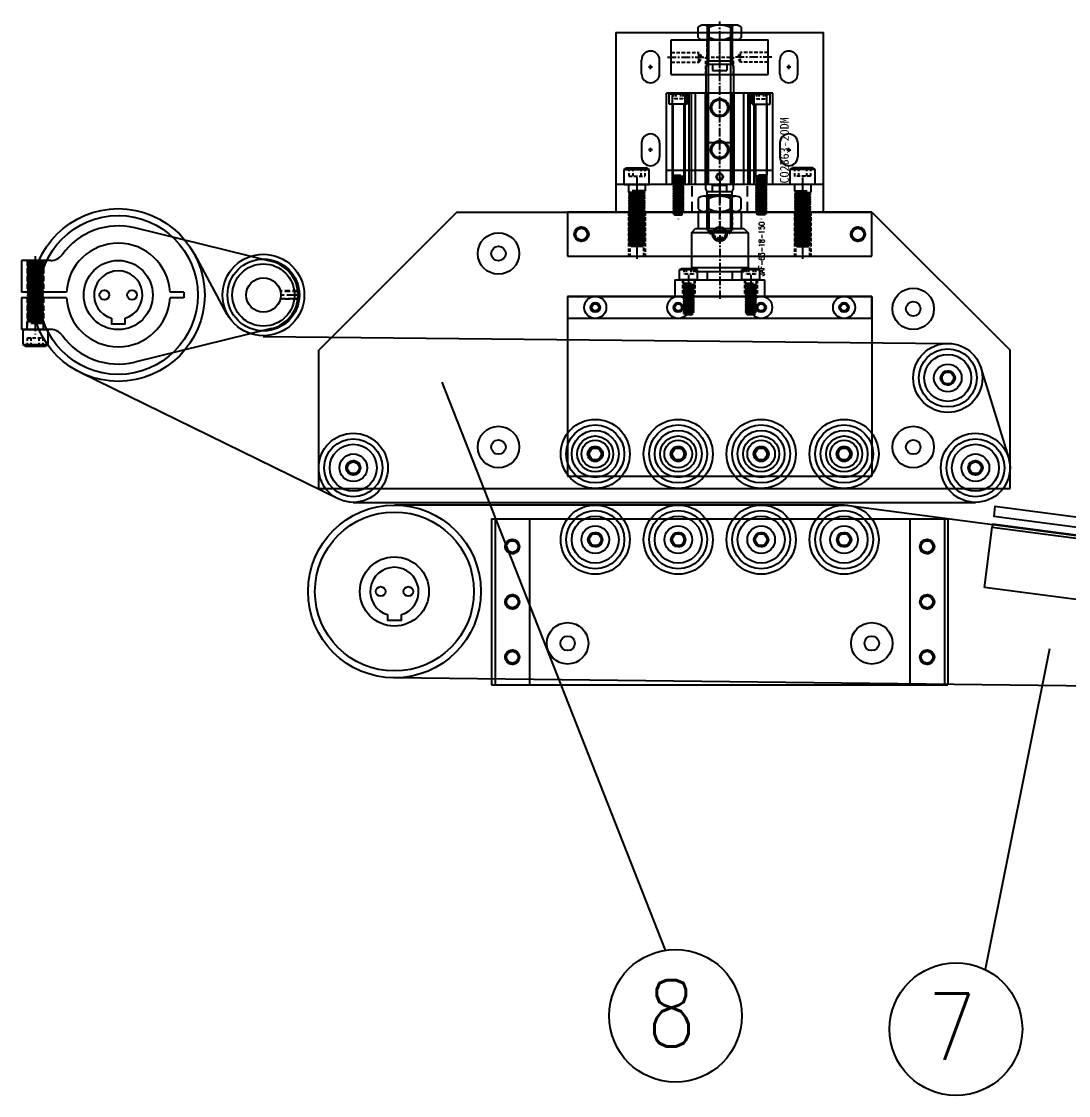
# Model space of a CAD drawing. Extents: x -1323 to 2728, y -2082 to -314.
# Drawn here: x -1213 to -455, y -2082 to -1305 of the extents above; entities that cross this region are included whole.
import ezdxf

# ---------------------------------------------------------------- set-up
doc = ezdxf.new("R2010")
doc.units = 0
doc.header["$LTSCALE"] = 5
doc.header["$MEASUREMENT"] = 0
doc.linetypes.add('CENTER', pattern=[2, 1.25, -0.25, 0.25, -0.25])
doc.linetypes.add('DASHED', pattern=[0.75, 0.5, -0.25])
for name, color, linetype in [('BLOCK', 5, 'CONTINUOUS'), ('CENTER', 1, 'CENTER'), ('DASHED', 2, 'DASHED'), ('DIM', 1, 'CONTINUOUS'), ('MAIN', 3, 'CONTINUOUS'), ('TEMP', 150, 'CONTINUOUS')]:
    doc.layers.add(name, color=color, linetype=linetype)
doc.styles.add('AAA', font='TXT')
doc.styles.add('CHINESE', font='romans.shx', dxfattribs={"width": 0.85, "height": 4, "bigfont": 'chineset.shx'})
doc.styles.add('RUBONL', font='romans.shx', dxfattribs={"width": 0.85, "height": 4, "bigfont": 'rubonl.shx'})

# ---------------------------------------------------------------- blocks, each defined once
blk = doc.blocks.new('0538-1')
at = {"layer": 'MAIN', "color": 0, "ltscale": 2}
blk.add_lwpolyline([(-5, -16.77), (-5, -20.8), (5, -20.8), (5, -16.77)], dxfattribs=at)
for radius in [62.5, 57.5]:
    blk.add_circle((0, 0), radius, dxfattribs=at)
blk.add_arc((0, 0), 17.5, 286.60155, 253.39845, dxfattribs=at)
blk = doc.blocks.new('0227-0')
at = {"layer": 'BLOCK', "color": 0, "linetype": 'DASHED', "ltscale": 1.5}
for p, q in [((-3, 129.82), (-3, 117.13)), ((-2.5, 129.87), (-2.5, 117.25)), ((2.5, 117.25), (2.5, 129.87)), ((3, 129.82), (3, 117.13))]:
    blk.add_line(p, q, dxfattribs=at)
at = {"layer": 'BLOCK', "color": 0, "linetype": 'CENTER', "ltscale": 1.5}
blk.add_line((0, 131.19), (0, 116.19), dxfattribs=at)
at = {"layer": 'CENTER', "color": 0, "linetype": 'CENTER', "ltscale": 1.5}
blk.add_line((-28.12, -60), (28.61, -60), dxfattribs=at)
at = {"layer": 'DASHED', "color": 0, "ltscale": 1.5}
for p, q in [((-25, -54), (-2, -54)), ((2, -54), (25, -54)), ((-25, -54.9), (-2, -54.9)), ((-2, -65.1), (-25, -65.1)), ((-25, -66), (-2, -66)), ((2, -66), (25, -66))]:
    blk.add_line(p, q, dxfattribs=at)
at = {"layer": 'MAIN', "color": 0, "ltscale": 1.5}
for p, q in [((-24.28, 110.95), (-48.56, 11.9)), ((24.28, 110.95), (48.56, 11.9)), ((-2, 47.5), (-2, 37.45)), ((-2, 47.5), (2, 47.5)), ((2, 47.5), (2, 37.45)), ((-2, -37.45), (-2, -70)), ((2, -37.45), (2, -70)), ((-25, -48.73), (-25, -70)), ((25, -48.73), (25, -70)), ((-25, -70), (-2, -70)), ((2, -70), (25, -70))]:
    blk.add_line(p, q, dxfattribs=at)
for radius in [22.5, 12.5]:
    blk.add_circle((0, 105), radius, dxfattribs=at)
for centre, radius, start, end in [((0, 105), 25, 13.77415, 166.22585), ((0, 0), 37.5, 93.05723, 266.94277), ((0, 0), 37.5, 273.05723, 86.94277), ((0, 0), 50, 166.22585, 234.31467), ((0, 0), 50, 305.68533, 13.77415), ((-35, -48.73), 10, 0, 54.31467), ((35, -48.73), 10, 125.68533, 180)]:
    blk.add_arc(centre, radius, start, end, dxfattribs=at)
blk = doc.blocks.new('M12X50A')
at = {"layer": 'MAIN', "color": 0, "linetype": 'Continuous'}
for p, q in [((-9, 10.8), (-7.3, 12)), ((9, 10.8), (-9, 10.8)), ((-9, 0), (-9, 10.8)), ((7.3, 12), (-7.3, 12)), ((9, 10.8), (7.3, 12)), ((9, 0), (9, 10.8)), ((9, 0), (-9, 0)), ((-6, 0), (-6, -4.5)), ((6, 0), (6, -5.38)), ((-6, -4.5), (3.2, -4.5)), ((-4.07, -5.38), (-6, -4.5)), ((-6, -6.25), (-4.07, -5.38)), ((-6, -6.25), (6, -5.38)), ((-6, -6.25), (-4.07, -7.12)), ((-6, -8), (6, -7.12)), ((-4.07, -7.12), (-6, -8)), ((-4.07, -5.38), (3.2, -4.5)), ((-4.07, -7.12), (4.07, -6.25)), ((4.07, -6.25), (6, -5.38)), ((4.07, -6.25), (6, -7.12)), ((6, -7.12), (4.07, -8)), ((-6, -8), (-4.07, -8.88)), ((-4.07, -8.88), (-6, -9.75)), ((-6, -9.75), (6, -8.88)), ((-6, -9.75), (-4.07, -10.62)), ((-6, -11.5), (6, -10.62)), ((-4.07, -10.62), (-6, -11.5)), ((-6, -11.5), (-4.07, -12.38)), ((-6, -13.25), (6, -12.38)), ((-4.07, -12.38), (-6, -13.25)), ((-6, -13.25), (-4.07, -14.12)), ((-6, -15), (6, -14.12)), ((-4.07, -14.12), (-6, -15)), ((-6, -15), (-4.07, -15.88)), ((-4.07, -8.88), (4.07, -8)), ((-4.07, -10.62), (4.07, -9.75)), ((-4.07, -12.38), (4.07, -11.5)), ((-4.07, -14.12), (4.07, -13.25)), ((-4.07, -15.88), (4.07, -15)), ((4.07, -8), (6, -8.88)), ((6, -8.88), (4.07, -9.75)), ((4.07, -9.75), (6, -10.62)), ((6, -10.62), (4.07, -11.5)), ((4.07, -11.5), (6, -12.38)), ((6, -12.38), (4.07, -13.25)), ((4.07, -13.25), (6, -14.12)), ((6, -14.12), (4.07, -15)), ((4.07, -15), (6, -15.88)), ((-6, -16.75), (6, -15.88)), ((-4.07, -15.88), (-6, -16.75)), ((-6, -16.75), (-4.07, -17.62)), ((-6, -18.5), (6, -17.62)), ((-4.07, -17.62), (-6, -18.5)), ((-6, -18.5), (-4.07, -19.38)), ((-6, -20.25), (6, -19.38)), ((-4.07, -19.38), (-6, -20.25)), ((-6, -20.25), (-4.07, -21.12)), ((-6, -22), (6, -21.12)), ((-4.07, -21.12), (-6, -22)), ((-6, -22), (-4.07, -22.88)), ((-6, -23.75), (6, -22.88)), ((-4.07, -22.88), (-6, -23.75)), ((-4.07, -17.62), (4.07, -16.75)), ((-4.07, -19.38), (4.07, -18.5)), ((-4.07, -21.12), (4.07, -20.25)), ((-4.07, -22.88), (4.07, -22)), ((6, -15.88), (4.07, -16.75)), ((4.07, -16.75), (6, -17.62)), ((6, -17.62), (4.07, -18.5)), ((4.07, -18.5), (6, -19.38)), ((6, -19.38), (4.07, -20.25)), ((4.07, -20.25), (6, -21.12)), ((6, -21.12), (4.07, -22)), ((4.07, -22), (6, -22.88)), ((6, -22.88), (4.07, -23.75)), ((-6, -23.75), (-4.07, -24.62)), ((-6, -25.5), (6, -24.62)), ((-4.07, -24.62), (-6, -25.5)), ((-6, -25.5), (-4.07, -26.38)), ((-6, -27.25), (6, -26.38)), ((-4.07, -26.38), (-6, -27.25)), ((-6, -27.25), (-4.07, -28.12)), ((-6, -29), (6, -28.12)), ((-4.07, -28.12), (-6, -29)), ((-6, -29), (-4.07, -29.88)), ((-6, -30.75), (6, -29.88)), ((-4.07, -29.88), (-6, -30.75)), ((-6, -30.75), (-4.07, -31.62)), ((-4.07, -24.62), (4.07, -23.75)), ((-4.07, -26.38), (4.07, -25.5)), ((-4.07, -28.12), (4.07, -27.25)), ((-4.07, -29.88), (4.07, -29)), ((-4.07, -31.62), (4.07, -30.75)), ((4.07, -23.75), (6, -24.62)), ((6, -24.62), (4.07, -25.5)), ((4.07, -25.5), (6, -26.38)), ((6, -26.38), (4.07, -27.25)), ((4.07, -27.25), (6, -28.12)), ((6, -28.12), (4.07, -29)), ((4.07, -29), (6, -29.88)), ((6, -29.88), (4.07, -30.75)), ((4.07, -30.75), (6, -31.62)), ((-6, -32.5), (6, -31.62)), ((-4.07, -31.62), (-6, -32.5)), ((-6, -32.5), (-4.07, -33.38)), ((-4.07, -33.38), (-6, -34.25)), ((-6, -34.25), (6, -33.38)), ((-6, -34.25), (-4.07, -35.12)), ((-6, -36), (6, -35.12)), ((-4.07, -35.12), (-6, -36)), ((-6, -36), (-4.07, -36.88)), ((-4.07, -36.88), (-6, -37.75)), ((-6, -37.75), (6, -36.88)), ((-6, -37.75), (-4.07, -38.62)), ((-6, -39.5), (6, -38.62)), ((-4.07, -38.62), (-6, -39.5)), ((-4.07, -33.38), (4.07, -32.5)), ((-4.07, -35.12), (4.07, -34.25)), ((-4.07, -36.88), (4.07, -36)), ((-4.07, -38.62), (4.07, -37.75)), ((6, -31.62), (4.07, -32.5)), ((4.07, -32.5), (6, -33.38)), ((6, -33.38), (4.07, -34.25)), ((4.07, -34.25), (6, -35.12)), ((6, -35.12), (4.07, -36)), ((4.07, -36), (6, -36.88)), ((6, -36.88), (4.07, -37.75)), ((4.07, -37.75), (6, -38.62)), ((6, -38.62), (4.07, -39.5)), ((-6, -39.5), (-4.07, -40.38)), ((-6, -41.25), (6, -40.38)), ((-4.07, -40.38), (-6, -41.25)), ((-6, -41.25), (-4.07, -42.12)), ((-6, -43), (6, -42.12)), ((-4.07, -42.12), (-6, -43)), ((-6, -43), (-4.07, -43.88)), ((-6, -44.75), (6, -43.88)), ((-4.07, -43.88), (-6, -44.75)), ((-6, -44.75), (-4.07, -45.62)), ((-6, -46.5), (6, -45.62)), ((-4.07, -45.62), (-6, -46.5)), ((-6, -46.5), (-4.07, -47.38)), ((-4.07, -40.38), (4.07, -39.5)), ((-4.07, -42.12), (4.07, -41.25)), ((-4.07, -43.88), (4.07, -43)), ((-4.07, -45.62), (4.07, -44.75)), ((-4.07, -47.38), (4.07, -46.5)), ((4.07, -39.5), (6, -40.38)), ((6, -40.38), (4.07, -41.25)), ((4.07, -41.25), (6, -42.12)), ((6, -42.12), (4.07, -43)), ((4.07, -43), (6, -43.88)), ((6, -43.88), (4.07, -44.75)), ((4.07, -44.75), (6, -45.62)), ((6, -45.62), (4.07, -46.5)), ((4.07, -46.5), (6, -47.38)), ((-6, -48.25), (6, -47.38)), ((-4.07, -47.38), (-6, -48.25)), ((-4.07, -49.12), (-6, -48.25)), ((-4.57, -49.5), (5.07, -49)), ((-4.57, -49.5), (-4.07, -49.12)), ((-4.07, -50), (-4.57, -49.5)), ((-4.07, -49.12), (4.07, -48.25)), ((-4.07, -50), (4.07, -50)), ((6, -47.38), (4.07, -48.25)), ((5.07, -49), (4.07, -48.25)), ((4.07, -50), (5.07, -49))]:
    blk.add_line(p, q, dxfattribs=at)
at = {"layer": 'MAIN', "color": 0, "linetype": 'DASHED'}
for p, q in [((-5.77, 12), (-5.77, 6)), ((-2.89, 12), (-2.89, 6)), ((2.89, 12), (2.89, 6)), ((5.77, 12), (5.77, 6)), ((5.77, 6), (-5.77, 6))]:
    blk.add_line(p, q, dxfattribs=at)
blk = doc.blocks.new('127-1')
at = {"layer": 'MAIN', "color": 0}
for centre, radius in [((0, 0), 25), ((-10, 0), 3.5), ((10, 0), 3.5)]:
    blk.add_circle(centre, radius, dxfattribs=at)
blk = doc.blocks.new('SL6-045-0')
at = {"layer": 'MAIN', "color": 5}
blk.add_circle((105, 0), 29.5, dxfattribs=at)
at = {"layer": 'TEMP'}
blk.add_circle((105, 0), 26, dxfattribs=at)
at = {"layer": 'MAIN', "color": 3}
blk.add_blockref('0538-1', (0, 0), dxfattribs=at)
at = {"layer": 'MAIN', "color": 8, "rotation": 180}
blk.add_blockref('M12X50A', (-60, -25), dxfattribs=at)
at = {"layer": 'TEMP', "color": 7, "rotation": 270}
blk.add_blockref('0227-0', (0, 0), dxfattribs=at)
at = {"layer": 'TEMP', "color": 8}
blk.add_blockref('127-1', (0, 0), dxfattribs=at)
blk = doc.blocks.new('SL6-082-0')
at = {"layer": 'BLOCK', "color": 7, "linetype": 'Continuous'}
blk.add_circle((0, 0), 4.25, dxfattribs=at)
at = {"layer": 'BLOCK', "color": 7, "linetype": 'DASHED'}
blk.add_arc((0, 0), 5, 180, 90, dxfattribs=at)
at = {"layer": 'MAIN', "color": 4}
for radius in [25, 21, 17]:
    blk.add_circle((0, 0), radius, dxfattribs=at)
at = {"layer": 'MAIN', "color": 7}
blk.add_circle((0, 0), 10, dxfattribs=at)
blk = doc.blocks.new('0506-0')
at = {"layer": 'BLOCK', "color": 0, "linetype": 'DASHED'}
for p, q in [((32, -44), (0, -44)), ((32, -44.9), (0, -44.9)), ((0, -55.1), (32, -55.1)), ((32, -56), (0, -56)), ((32, -164), (0, -164)), ((32, -164.9), (0, -164.9)), ((0, -175.1), (32, -175.1)), ((32, -176), (0, -176))]:
    blk.add_line(p, q, dxfattribs=at)
at = {"layer": 'BLOCK', "color": 0, "linetype": 'CENTER'}
for p, q in [((37, -50), (-2.94, -50)), ((37, -170), (-2.94, -170))]:
    blk.add_line(p, q, dxfattribs=at)
at = {"layer": 'BLOCK', "color": 0, "linetype": 'Continuous'}
for centre in [(16, -10), (16, -110), (16, -210)]:
    blk.add_circle(centre, 4.25, dxfattribs=at)
at = {"layer": 'BLOCK', "color": 0, "linetype": 'DASHED'}
for centre in [(16, -10), (16, -110), (16, -210)]:
    blk.add_arc(centre, 5, 270, 180, dxfattribs=at)
at = {"layer": 'MAIN', "color": 0}
for p, q in [((0, 0), (0, -220)), ((32, 0), (0, 0)), ((32, -220), (32, 0)), ((0, -220), (32, -220))]:
    blk.add_line(p, q, dxfattribs=at)
blk = doc.blocks.new('0537-2')
at = {"layer": 'BLOCK', "color": 0, "linetype": 'Continuous'}
for centre in [(8, -20), (8, -80), (8, -140), (8, -200)]:
    blk.add_circle(centre, 2.5, dxfattribs=at)
at = {"layer": 'BLOCK', "color": 0, "linetype": 'DASHED'}
for centre in [(8, -20), (8, -80), (8, -140), (8, -200)]:
    blk.add_arc(centre, 3, 180, 90, dxfattribs=at)
at = {"layer": 'MAIN', "color": 0}
for p, q in [((0, -220), (0, 0)), ((16, 0), (0, 0)), ((16, -220), (16, 0)), ((0, -220), (16, -220))]:
    blk.add_line(p, q, dxfattribs=at)
blk = doc.blocks.new('0513-0')
at = {"layer": 'MAIN', "color": 0}
for p, q in [((0, 130), (0, 0)), ((0, 130), (220, 130)), ((220, 130), (220, 0)), ((0, 0), (220, 0))]:
    blk.add_line(p, q, dxfattribs=at)
for centre, radius in [((20, 122), 8), ((20, 122), 3.5), ((80, 122), 8), ((80, 122), 3.5), ((140, 122), 8), ((140, 122), 3.5), ((200, 122), 8), ((200, 122), 3.5), ((20, 16), 13), ((80, 16), 13), ((140, 16), 13), ((200, 16), 13), ((20, 16), 5.5), ((80, 16), 5.5), ((140, 16), 5.5), ((200, 16), 5.5)]:
    blk.add_circle(centre, radius, dxfattribs=at)
blk = doc.blocks.new('0508-0')
at = {"layer": 'MAIN', "color": 0}
for p, q in [((100, 200), (0, 100)), ((100, 200), (400, 200)), ((400, 200), (500, 100)), ((0, 0), (0, 100)), ((500, 0), (500, 100)), ((500, 0), (500, 55)), ((0, 0), (500, 0))]:
    blk.add_line(p, q, dxfattribs=at)
for centre in [(190, 184), (290, 184), (390, 184), (130, 170), (430, 130), (455, 80), (130, 30), (430, 30), (25, 15), (475, 15)]:
    blk.add_circle(centre, 5.25, dxfattribs=at)
blk = doc.blocks.new('SL6-081-0')
at = {"layer": 'BLOCK', "color": 8, "linetype": 'Continuous'}
blk.add_circle((0, 0), 4.25, dxfattribs=at)
at = {"layer": 'BLOCK', "color": 8, "linetype": 'DASHED'}
blk.add_arc((0, 0), 5, 180, 90, dxfattribs=at)
at = {"layer": 'MAIN', "color": 7}
for radius in [25, 21, 17]:
    blk.add_circle((0, 0), radius, dxfattribs=at)
at = {"layer": 'MAIN', "color": 8}
blk.add_circle((0, 0), 10, dxfattribs=at)
blk = doc.blocks.new('M8X25A')
at = {"layer": 'BLOCK', "color": 0, "linetype": 'Continuous'}
for p, q in [((-6.5, 7.2), (-5.37, 8)), ((5.37, 8), (-5.37, 8)), ((6.5, 7.2), (5.37, 8)), ((6.5, 7.2), (-6.5, 7.2)), ((-6.5, 0), (-6.5, 7.2)), ((6.5, 0), (-6.5, 0)), ((-4, 0), (-4, -2.5)), ((4, 0), (4, -3.12)), ((6.5, 0), (6.5, 7.2)), ((-4, -2.5), (2, -2.5)), ((-2.63, -3.12), (-4, -2.5)), ((-4, -3.75), (4, -3.12)), ((-4, -3.75), (-2.63, -3.12)), ((-4, -3.75), (-2.63, -4.38)), ((-4, -5), (4, -4.38)), ((-2.63, -4.38), (-4, -5)), ((-4, -5), (-2.63, -5.62)), ((-4, -6.25), (4, -5.62)), ((-2.63, -5.62), (-4, -6.25)), ((-4, -6.25), (-2.63, -6.88)), ((-4, -7.5), (4, -6.88)), ((-2.63, -6.88), (-4, -7.5)), ((-4, -7.5), (-2.63, -8.12)), ((-2.63, -3.12), (2, -2.5)), ((-2.63, -4.38), (2.62, -3.75)), ((-2.63, -5.62), (2.62, -5)), ((-2.63, -6.88), (2.62, -6.25)), ((-2.63, -8.12), (2.62, -7.5)), ((2.62, -3.75), (4, -3.12)), ((2.62, -3.75), (4, -4.38)), ((4, -4.38), (2.62, -5)), ((2.62, -5), (4, -5.62)), ((4, -5.62), (2.62, -6.25)), ((2.62, -6.25), (4, -6.88)), ((4, -6.88), (2.62, -7.5)), ((2.62, -7.5), (4, -8.12)), ((-4, -8.75), (4, -8.12)), ((-2.63, -8.12), (-4, -8.75)), ((-4, -8.75), (-2.63, -9.38)), ((-4, -10), (4, -9.38)), ((-2.63, -9.38), (-4, -10)), ((-4, -10), (-2.63, -10.62)), ((-4, -11.25), (4, -10.62)), ((-2.63, -10.62), (-4, -11.25)), ((-4, -11.25), (-2.63, -11.88)), ((-4, -12.5), (4, -11.88)), ((-2.63, -11.88), (-4, -12.5)), ((-4, -12.5), (-2.63, -13.12)), ((-4, -13.75), (4, -13.12)), ((-2.63, -13.12), (-4, -13.75)), ((-4, -13.75), (-2.63, -14.38)), ((-4, -15), (4, -14.38)), ((-2.63, -14.38), (-4, -15)), ((-4, -15), (-2.63, -15.62)), ((-2.63, -9.38), (2.62, -8.75)), ((-2.63, -10.62), (2.62, -10)), ((-2.63, -11.88), (2.62, -11.25)), ((-2.63, -13.12), (2.62, -12.5)), ((-2.63, -14.38), (2.62, -13.75)), ((-2.63, -15.62), (2.62, -15)), ((4, -8.12), (2.62, -8.75)), ((2.62, -8.75), (4, -9.38)), ((4, -9.38), (2.62, -10)), ((2.62, -10), (4, -10.62)), ((4, -10.62), (2.62, -11.25)), ((2.62, -11.25), (4, -11.88)), ((4, -11.88), (2.62, -12.5)), ((2.62, -12.5), (4, -13.12)), ((4, -13.12), (2.62, -13.75)), ((2.62, -13.75), (4, -14.38)), ((4, -14.38), (2.62, -15)), ((2.62, -15), (4, -15.62)), ((-4, -16.25), (4, -15.62)), ((-2.63, -15.62), (-4, -16.25)), ((-4, -16.25), (-2.63, -16.88)), ((-4, -17.5), (4, -16.88)), ((-2.63, -16.88), (-4, -17.5)), ((-4, -17.5), (-2.63, -18.12)), ((-4, -18.75), (4, -18.12)), ((-2.63, -18.12), (-4, -18.75)), ((-4, -18.75), (-2.63, -19.38)), ((-4, -20), (4, -19.38)), ((-2.63, -19.38), (-4, -20)), ((-4, -20), (-2.63, -20.62)), ((-4, -21.25), (4, -20.62)), ((-2.63, -20.62), (-4, -21.25)), ((-4, -21.25), (-2.63, -21.88)), ((-4, -22.5), (4, -21.88)), ((-2.63, -21.88), (-4, -22.5)), ((-4, -22.5), (-2.63, -23.12)), ((-4, -23.75), (4, -23.12)), ((-2.63, -23.12), (-4, -23.75)), ((-2.63, -19.38), (2.62, -18.75)), ((-2.63, -23.12), (2.62, -22.5)), ((-2.63, -16.88), (2.62, -16.25)), ((-2.63, -18.12), (2.62, -17.5)), ((-2.63, -20.62), (2.62, -20)), ((-2.63, -21.88), (2.62, -21.25)), ((4, -15.62), (2.62, -16.25)), ((2.62, -16.25), (4, -16.88)), ((4, -16.88), (2.62, -17.5)), ((2.62, -17.5), (4, -18.12)), ((4, -18.12), (2.62, -18.75)), ((2.62, -18.75), (4, -19.38)), ((4, -19.38), (2.62, -20)), ((2.62, -20), (4, -20.62)), ((4, -20.62), (2.62, -21.25)), ((2.62, -21.25), (4, -21.88)), ((4, -21.88), (2.62, -22.5)), ((2.62, -22.5), (4, -23.12)), ((4, -23.12), (2.62, -23.75)), ((-2.63, -24.38), (-4, -23.75)), ((-2.98, -24.64), (3.34, -24.29)), ((-2.98, -24.64), (-2.63, -24.38)), ((-2.63, -25), (-2.98, -24.64)), ((-2.63, -25), (2.62, -25)), ((-2.63, -24.38), (2.62, -23.75)), ((3.34, -24.29), (2.62, -23.75)), ((2.62, -25), (3.34, -24.29))]:
    blk.add_line(p, q, dxfattribs=at)
at = {"layer": 'BLOCK', "color": 0, "linetype": 'DASHED'}
for p, q in [((-3.46, 8), (-3.46, 4)), ((-1.73, 8), (-1.73, 4)), ((1.73, 8), (1.73, 4)), ((3.46, 8), (3.46, 4)), ((3.46, 4), (-3.46, 4))]:
    blk.add_line(p, q, dxfattribs=at)
blk = doc.blocks.new('JAF-63-18-150-0')
at = {"layer": 'CENTER', "color": 0}
for p, q in [((-45.93, 22.5), (-65.21, 22.5)), ((-45.93, -22.5), (-65.21, -22.5))]:
    blk.add_line(p, q, dxfattribs=at)
at = {"layer": 'CENTER', "color": 0, "linetype": 'CENTER'}
blk.add_line((2.87, 0), (-64.26, 0), dxfattribs=at)
at = {"layer": 'DASHED', "color": 0}
for p, q in [((-49.5, 27), (-61.5, 27)), ((-49.5, 18), (-61.5, 18)), ((-49.5, -18), (-61.5, -18)), ((-49.5, -27), (-61.5, -27))]:
    blk.add_line(p, q, dxfattribs=at)
at = {"layer": 'DASHED', "color": 0, "linetype": 'DASHED'}
for p, q in [((-15, 8.25), (-19.76, 0)), ((0, 9), (-15, 9)), ((-15, 9), (-15, -9)), ((0, 8.25), (-15, 8.25)), ((-19.76, 0), (-15, -8.25)), ((-15, -8.25), (0, -8.25)), ((0, -9), (-15, -9))]:
    blk.add_line(p, q, dxfattribs=at)
at = {"layer": 'MAIN', "color": 0}
for p, q in [((-61.5, 32.5), (-61.5, -32.5)), ((-49.5, 32.5), (-61.5, 32.5)), ((-49.5, 32.5), (-49.5, -32.5)), ((-40.5, 20.5), (-43.5, 17.5)), ((-43.5, 17.5), (-43.5, -17.5)), ((-15.5, 20.5), (-40.5, 20.5)), ((-40.5, 20.5), (-40.5, -20.5)), ((-15.5, -20.5), (-15.5, 20.5)), ((-15.5, 20.5), (-12.5, 17.5)), ((-12.5, 17.5), (-12.5, -17.5)), ((0, 15.59), (-12.5, 15.59)), ((0, 15.59), (0, -15.59)), ((-43.5, 9), (-49.5, 9)), ((0, 7.79), (-12.5, 7.79)), ((-43.5, -9), (-49.5, -9)), ((0, -7.79), (-12.5, -7.79)), ((-43.5, -17.5), (-40.5, -20.5)), ((-15.5, -20.5), (-40.5, -20.5)), ((-12.5, -17.5), (-15.5, -20.5)), ((0, -15.59), (-12.5, -15.59)), ((-49.5, -32.5), (-61.5, -32.5))]:
    blk.add_line(p, q, dxfattribs=at)
at = {"layer": 'MAIN', "color": 0, "style": 'CHINESE', "width": 0.85}
blk.add_text('JAF-63-18-150', height=4, dxfattribs=at).set_placement((-46.89, -32.34))
blk = doc.blocks.new('0505-1')
at = {"layer": 'BLOCK', "color": 0, "linetype": 'DASHED'}
for p, q in [((-35, 16), (-15, 16)), ((-15, 16), (-12.98, 12.5)), ((-15, 16), (-15, 9)), ((15, 16), (12.98, 12.5)), ((35, 16), (15, 16)), ((15, 16), (15, 9)), ((-35, 9), (-15, 9)), ((-12.98, 12.5), (-15, 9)), ((12.98, 12.5), (15, 9)), ((35, 9), (15, 9))]:
    blk.add_line(p, q, dxfattribs=at)
at = {"layer": 'BLOCK', "color": 0, "linetype": 'CENTER'}
for p, q in [((-37.7, 12.5), (-11.16, 12.5)), ((37.7, 12.5), (11.16, 12.5))]:
    blk.add_line(p, q, dxfattribs=at)
at = {"layer": 'CENTER', "color": 0, "linetype": 'CENTER'}
blk.add_line((0, 27.97), (0, -3.51), dxfattribs=at)
at = {"layer": 'DASHED', "color": 0}
for p, q in [((-10, 25), (-10, 12.5)), ((10, 25), (10, 12.5)), ((10, 12.5), (-10, 12.5))]:
    blk.add_line(p, q, dxfattribs=at)
at = {"layer": 'DASHED', "color": 0, "linetype": 'DASHED'}
for p, q in [((-9, 12.49), (-9, 0)), ((-8.25, 12.49), (-8.25, 0)), ((8.25, 0), (8.25, 12.49)), ((9, 12.49), (9, 0))]:
    blk.add_line(p, q, dxfattribs=at)
at = {"layer": 'MAIN', "color": 0}
for p, q in [((35, 25), (-35, 25)), ((-35, 25), (-35, 0)), ((35, 25), (35, 0)), ((35, 0), (-35, 0))]:
    blk.add_line(p, q, dxfattribs=at)
blk = doc.blocks.new('NUT18-1')
at = {"layer": 'MAIN', "color": 0}
for p, q in [((9.2, 15.59), (1.8, 15.59)), ((0, 11.69), (0, -11.69)), ((1.8, 7.79), (9.2, 7.79)), ((11, -11.69), (11, 11.69)), ((1.8, -7.79), (9.2, -7.79)), ((1.8, -15.59), (9.2, -15.59))]:
    blk.add_line(p, q, dxfattribs=at)
for centre, radius, start, end in [((5.12, 11.69), 5.12, 130.41742, 229.58255), ((5.88, 11.69), 5.12, 310.41745, 49.58257), ((17.78, 0), 17.77, 153.99218, 206.00782), ((-6.78, 0), 17.77, 333.99218, 26.00783), ((5.12, -11.69), 5.12, 130.41744, 229.58257), ((5.88, -11.69), 5.12, 310.41743, 49.58256)]:
    blk.add_arc(centre, radius, start, end, dxfattribs=at)
blk = doc.blocks.new('CQ2B63-20DM-1')
at = {"layer": 'CENTER', "color": 0, "linetype": 'CENTER'}
blk.add_line((0, -35.264), (0, 117.89), dxfattribs=at)
at = {"layer": 'MAIN', "color": 0, "linetype": 'Continuous'}
for p, q in [((-9, 114.5), (-8, 115.5)), ((-9, 114.5), (-9, 87)), ((-8.19, 115.31), (-8.19, 89.5)), ((-8, 115.5), (8, 115.5)), ((8, 115.5), (9, 114.5)), ((8.19, 115.31), (8.19, 89.5)), ((9, 114.5), (9, 87)), ((-9, 87), (-10, 85.268)), ((-9, 89.5), (9, 89.5)), ((-9, 87), (9, 87)), ((-5.27, 87), (-5.27, 82.5)), ((5.27, 87), (5.27, 82.5)), ((9, 87), (10, 85.268)), ((-10, 85.268), (-10, 66)), ((-5.27, 82.5), (5.27, 82.5)), ((10, 85.268), (10, 66)), ((38.5, 66), (-38.5, 66)), ((-38.5, 0), (-38.5, 66)), ((-34.21, 0), (-34.21, 66)), ((-25, 0), (-25, 66)), ((-22, 0), (-22, 66)), ((-20.5, 0), (-20.5, 66)), ((-17.5, 0), (-17.5, 66)), ((-10.37, 0), (-10.37, 66)), ((-9.5, 0), (-9.5, 66)), ((9.5, 0), (9.5, 66)), ((10.37, 0), (10.37, 66)), ((17.5, 0), (17.5, 66)), ((20.5, 0), (20.5, 66)), ((22, 0), (22, 66)), ((25, 0), (25, 66)), ((34.21, 0), (34.21, 66)), ((38.5, 0), (38.5, 66)), ((38.5, 10), (-38.5, 10)), ((38.5, 0), (-38.5, 0)), ((-10, -3.268), (-10, 0)), ((10, -3.268), (10, 0)), ((-9, -5), (-10, -3.268)), ((-9, -5), (9, -5)), ((-9, -32.5), (-9, -5)), ((-9, -7.5), (9, -7.5)), ((-8.19, -33.31), (-8.19, -7.5)), ((-5.27, -5), (-5.27, -0.5)), ((-5.27, -0.5), (5.27, -0.5)), ((5.27, -5), (5.27, -0.5)), ((8.19, -33.31), (8.19, -7.5)), ((9, -5), (10, -3.268)), ((9, -32.5), (9, -5)), ((-9, -32.5), (-8, -33.5)), ((-8, -33.5), (8, -33.5)), ((8, -33.5), (9, -32.5))]:
    blk.add_line(p, q, dxfattribs=at)
for centre, radius in [((0, 55.5), 6.579), ((0, 55.5), 5.723), ((0, 25), 6.579), ((0, 25), 5.723), ((0, 5.5), 2.5), ((0, 5.5), 2.067)]:
    blk.add_circle(centre, radius, dxfattribs=at)
at = {"layer": 'MAIN', "color": 0}
for p in [(0, 52.5), (0, 32.5)]:
    blk.add_point(p, dxfattribs=at)
at = {"layer": 'MAIN', "color": 8, "xscale": -1, "rotation": 90}
blk.add_blockref('NUT18-1', (0, 115.5), dxfattribs=at)
at = {"layer": 'MAIN', "color": 8, "rotation": 90}
blk.add_blockref('NUT18-1', (0, -19.5), dxfattribs=at)
at = {"layer": 'MAIN', "color": 0, "style": 'AAA'}
blk.add_text('CQ2B63-20DM', height=6.4, rotation=90, dxfattribs=at).set_placement((49.976, 0.686))
blk = doc.blocks.new('0536-2')
at = {"layer": 'CENTER', "color": 0, "ltscale": 3}
for p, q in [((15, -104.87), (15, -135.12)), ((45, -104.87), (45, -135.12)), ((75, -104.87), (75, -135.12)), ((105, -104.87), (105, -135.12)), ((135, -104.87), (135, -135.12))]:
    blk.add_line(p, q, dxfattribs=at)
at = {"layer": 'DASHED', "color": 0, "ltscale": 3}
for p, q in [((55, -130), (55, -110)), ((95, -130), (95, -110))]:
    blk.add_line(p, q, dxfattribs=at)
at = {"layer": 'DIM', "color": 0, "ltscale": 3}
for p, q in [((23.5, -25), (26.5, -25)), ((25, -26.5), (25, -23.5)), ((123.5, -25), (126.5, -25)), ((125, -26.5), (125, -23.5)), ((26.5, -85), (23.5, -85)), ((25, -86.5), (25, -83.5)), ((123.5, -85), (126.5, -85)), ((125, -86.5), (125, -83.5))]:
    blk.add_line(p, q, dxfattribs=at)
at = {"layer": 'MAIN', "color": 0, "ltscale": 3}
for p, q in [((0, 0), (150, 0)), ((0, 0), (0, -130)), ((67, -110), (67, 0)), ((83, -110), (83, 0)), ((150, -130), (150, 0)), ((18.5, -30), (18.5, -20)), ((31.5, -30), (31.5, -20)), ((118.5, -30), (118.5, -20)), ((131.5, -30), (131.5, -20)), ((18.5, -80), (18.5, -90)), ((31.5, -80), (31.5, -90)), ((83, -80), (67, -80)), ((118.5, -80), (118.5, -90)), ((131.5, -80), (131.5, -90)), ((150, -110), (0, -110)), ((0, -130), (150, -130))]:
    blk.add_line(p, q, dxfattribs=at)
for centre, start, end in [((25, -20), 0, 180), ((125, -20), 0, 180), ((25, -30), 180, 0), ((125, -30), 180, 0), ((25, -80), 0, 180), ((125, -80), 0, 180), ((25, -90), 180, 0), ((125, -90), 180, 0)]:
    blk.add_arc(centre, 6.5, start, end, dxfattribs=at)
blk = doc.blocks.new('M8X80A')
at = {"layer": 'MAIN', "color": 0, "linetype": 'Continuous'}
for p, q in [((-6.5, 7.2), (-5.37, 8)), ((5.37, 8), (-5.37, 8)), ((6.5, 7.2), (5.37, 8)), ((6.5, 7.2), (-6.5, 7.2)), ((-6.5, 0), (-6.5, 7.2)), ((6.5, 0), (-6.5, 0)), ((-4, 0), (-4, -51.25)), ((4, 0), (4, -51.88)), ((6.5, 0), (6.5, 7.2)), ((-2.62, -51.88), (-4, -51.25)), ((-4, -51.25), (2, -51.25)), ((-4, -52.5), (4, -51.88)), ((-4, -52.5), (-2.62, -51.88)), ((-4, -52.5), (-2.62, -53.12)), ((-4, -53.75), (4, -53.12)), ((-2.62, -53.12), (-4, -53.75)), ((-4, -53.75), (-2.62, -54.38)), ((-4, -55), (4, -54.38)), ((-2.62, -54.38), (-4, -55)), ((-2.62, -51.88), (2, -51.25)), ((-2.62, -53.12), (2.62, -52.5)), ((-2.62, -54.38), (2.62, -53.75)), ((2.62, -52.5), (4, -51.88)), ((2.62, -52.5), (4, -53.12)), ((4, -53.12), (2.62, -53.75)), ((2.62, -53.75), (4, -54.38)), ((4, -54.38), (2.62, -55)), ((-4, -55), (-2.62, -55.62)), ((-4, -56.25), (4, -55.62)), ((-2.62, -55.62), (-4, -56.25)), ((-4, -56.25), (-2.62, -56.88)), ((-4, -57.5), (4, -56.88)), ((-2.62, -56.88), (-4, -57.5)), ((-4, -57.5), (-2.62, -58.12)), ((-4, -58.75), (4, -58.12)), ((-2.62, -58.12), (-4, -58.75)), ((-4, -58.75), (-2.62, -59.38)), ((-2.62, -59.38), (-4, -60)), ((-4, -60), (4, -59.38)), ((-4, -60), (-2.62, -60.62)), ((-4, -61.25), (4, -60.62)), ((-2.62, -60.62), (-4, -61.25)), ((-4, -61.25), (-2.62, -61.88)), ((-4, -62.5), (4, -61.88)), ((-2.62, -61.88), (-4, -62.5)), ((-2.62, -55.62), (2.62, -55)), ((-2.62, -56.88), (2.62, -56.25)), ((-2.62, -58.12), (2.62, -57.5)), ((-2.62, -59.38), (2.62, -58.75)), ((-2.62, -60.62), (2.62, -60)), ((-2.62, -61.88), (2.62, -61.25)), ((2.62, -55), (4, -55.62)), ((4, -55.62), (2.62, -56.25)), ((2.62, -56.25), (4, -56.88)), ((4, -56.88), (2.62, -57.5)), ((2.62, -57.5), (4, -58.12)), ((4, -58.12), (2.62, -58.75)), ((2.62, -58.75), (4, -59.38)), ((4, -59.38), (2.62, -60)), ((2.62, -60), (4, -60.62)), ((4, -60.62), (2.62, -61.25)), ((2.62, -61.25), (4, -61.88)), ((4, -61.88), (2.62, -62.5)), ((-4, -62.5), (-2.62, -63.12)), ((-4, -63.75), (4, -63.12)), ((-2.62, -63.12), (-4, -63.75)), ((-4, -63.75), (-2.62, -64.38)), ((-4, -65), (4, -64.38)), ((-2.62, -64.38), (-4, -65)), ((-4, -65), (-2.62, -65.62)), ((-4, -66.25), (4, -65.62)), ((-2.62, -65.62), (-4, -66.25)), ((-4, -66.25), (-2.62, -66.88)), ((-4, -67.5), (4, -66.88)), ((-2.62, -66.88), (-4, -67.5)), ((-4, -67.5), (-2.62, -68.12)), ((-4, -68.75), (4, -68.12)), ((-2.62, -68.12), (-4, -68.75)), ((-4, -68.75), (-2.62, -69.38)), ((-4, -70), (4, -69.38)), ((-2.62, -69.38), (-4, -70)), ((-2.62, -63.12), (2.62, -62.5)), ((-2.62, -64.38), (2.62, -63.75)), ((-2.62, -65.62), (2.62, -65)), ((-2.62, -66.88), (2.62, -66.25)), ((-2.62, -68.12), (2.62, -67.5)), ((-2.62, -69.38), (2.62, -68.75)), ((2.62, -62.5), (4, -63.12)), ((4, -63.12), (2.62, -63.75)), ((2.62, -63.75), (4, -64.38)), ((4, -64.38), (2.62, -65)), ((2.62, -65), (4, -65.62)), ((4, -65.62), (2.62, -66.25)), ((2.62, -66.25), (4, -66.88)), ((4, -66.88), (2.62, -67.5)), ((2.62, -67.5), (4, -68.12)), ((4, -68.12), (2.62, -68.75)), ((2.62, -68.75), (4, -69.38)), ((4, -69.38), (2.62, -70)), ((-4, -70), (-2.62, -70.62)), ((-4, -71.25), (4, -70.62)), ((-2.62, -70.62), (-4, -71.25)), ((-4, -71.25), (-2.62, -71.88)), ((-4, -72.5), (4, -71.88)), ((-2.62, -71.88), (-4, -72.5)), ((-4, -72.5), (-2.62, -73.12)), ((-4, -73.75), (4, -73.12)), ((-2.62, -73.12), (-4, -73.75)), ((-4, -73.75), (-2.62, -74.38)), ((-4, -75), (4, -74.38)), ((-2.62, -74.38), (-4, -75)), ((-4, -75), (-2.62, -75.62)), ((-4, -76.25), (4, -75.62)), ((-2.62, -75.62), (-4, -76.25)), ((-4, -76.25), (-2.62, -76.88)), ((-4, -77.5), (4, -76.88)), ((-2.62, -76.88), (-4, -77.5)), ((-4, -77.5), (-2.62, -78.12)), ((-2.62, -70.62), (2.62, -70)), ((-2.62, -71.88), (2.62, -71.25)), ((-2.62, -73.12), (2.62, -72.5)), ((-2.62, -74.38), (2.62, -73.75)), ((-2.62, -75.62), (2.62, -75)), ((-2.62, -76.88), (2.62, -76.25)), ((-2.62, -78.12), (2.62, -77.5)), ((2.62, -70), (4, -70.62)), ((4, -70.62), (2.62, -71.25)), ((2.62, -71.25), (4, -71.88)), ((4, -71.88), (2.62, -72.5)), ((2.62, -72.5), (4, -73.12)), ((4, -73.12), (2.62, -73.75)), ((2.62, -73.75), (4, -74.38)), ((4, -74.38), (2.62, -75)), ((2.62, -75), (4, -75.62)), ((4, -75.62), (2.62, -76.25)), ((2.62, -76.25), (4, -76.88)), ((4, -76.88), (2.62, -77.5)), ((2.62, -77.5), (4, -78.12)), ((-4, -78.75), (4, -78.12)), ((-2.62, -78.12), (-4, -78.75)), ((-2.62, -79.38), (-4, -78.75)), ((-2.98, -79.64), (3.34, -79.29)), ((-2.98, -79.64), (-2.62, -79.38)), ((-2.62, -80), (-2.98, -79.64)), ((-2.62, -79.38), (2.62, -78.75)), ((-2.62, -80), (2.62, -80)), ((4, -78.12), (2.62, -78.75)), ((3.34, -79.29), (2.62, -78.75)), ((2.62, -80), (3.34, -79.29))]:
    blk.add_line(p, q, dxfattribs=at)
at = {"layer": 'MAIN', "color": 0, "linetype": 'DASHED'}
for p, q in [((-3.46, 8), (-3.46, 4)), ((-1.73, 8), (-1.73, 4)), ((1.73, 8), (1.73, 4)), ((3.46, 8), (3.46, 4)), ((3.46, 4), (-3.46, 4))]:
    blk.add_line(p, q, dxfattribs=at)
blk = doc.blocks.new('M12X45A')
at = {"layer": 'DASHED', "color": 0}
for p, q in [((-5.77, 12), (-5.77, 6)), ((-2.89, 12), (-2.89, 6)), ((2.89, 12), (2.89, 6)), ((5.77, 12), (5.77, 6)), ((5.77, 6), (-5.77, 6))]:
    blk.add_line(p, q, dxfattribs=at)
at = {"layer": 'MAIN', "color": 0}
for p, q in [((-9, 10.8), (-7.3, 12)), ((9, 10.8), (-9, 10.8)), ((-9, 0), (-9, 10.8)), ((7.3, 12), (-7.3, 12)), ((9, 10.8), (7.3, 12)), ((9, 0), (9, 10.8)), ((9, 0), (-9, 0)), ((-6, 0), (-6, -4.75)), ((6, 0), (6, -5.62)), ((-6, -4.75), (3.2, -4.75)), ((-4.08, -5.62), (-6, -4.75)), ((-6, -6.5), (6, -5.62)), ((-6, -6.5), (-4.08, -5.62)), ((-6, -6.5), (-4.08, -7.38)), ((-6, -8.25), (6, -7.38)), ((-4.08, -7.38), (-6, -8.25)), ((-4.08, -5.62), (3.2, -4.75)), ((-4.08, -7.38), (4.07, -6.5)), ((6, -7.38), (4.07, -8.25)), ((4.07, -6.5), (6, -5.62)), ((4.07, -6.5), (6, -7.38)), ((-6, -8.25), (-4.08, -9.12)), ((-6, -10), (6, -9.12)), ((-4.08, -9.12), (-6, -10)), ((-6, -10), (-4.08, -10.88)), ((-6, -11.75), (6, -10.88)), ((-4.08, -10.88), (-6, -11.75)), ((-6, -11.75), (-4.08, -12.62)), ((-6, -13.5), (6, -12.62)), ((-4.08, -12.62), (-6, -13.5)), ((-6, -13.5), (-4.08, -14.38)), ((-6, -15.25), (6, -14.38)), ((-4.08, -14.38), (-6, -15.25)), ((-6, -15.25), (-4.08, -16.12)), ((-4.08, -10.88), (4.07, -10)), ((-4.08, -16.12), (4.07, -15.25)), ((-4.08, -9.12), (4.07, -8.25)), ((-4.08, -12.62), (4.07, -11.75)), ((-4.08, -14.38), (4.07, -13.5)), ((4.07, -8.25), (6, -9.12)), ((6, -9.12), (4.07, -10)), ((4.07, -10), (6, -10.88)), ((6, -14.38), (4.07, -15.25)), ((4.07, -15.25), (6, -16.12)), ((6, -10.88), (4.07, -11.75)), ((4.07, -11.75), (6, -12.62)), ((6, -12.62), (4.07, -13.5)), ((4.07, -13.5), (6, -14.38)), ((-6, -17), (6, -16.12)), ((-4.08, -16.12), (-6, -17)), ((-6, -17), (-4.08, -17.88)), ((-6, -18.75), (6, -17.88)), ((-4.08, -17.88), (-6, -18.75)), ((-6, -18.75), (-4.08, -19.62)), ((-6, -20.5), (6, -19.62)), ((-4.08, -19.62), (-6, -20.5)), ((-6, -20.5), (-4.08, -21.38)), ((-6, -22.25), (6, -21.38)), ((-4.08, -21.38), (-6, -22.25)), ((-6, -22.25), (-4.08, -23.12)), ((-6, -24), (6, -23.12)), ((-4.08, -23.12), (-6, -24)), ((-4.08, -17.88), (4.07, -17)), ((-4.08, -19.62), (4.07, -18.75)), ((-4.08, -21.38), (4.07, -20.5)), ((-4.08, -23.12), (4.07, -22.25)), ((6, -17.88), (4.07, -18.75)), ((4.07, -18.75), (6, -19.62)), ((6, -19.62), (4.07, -20.5)), ((4.07, -20.5), (6, -21.38)), ((6, -21.38), (4.07, -22.25)), ((4.07, -22.25), (6, -23.12)), ((6, -23.12), (4.07, -24)), ((6, -16.12), (4.07, -17)), ((4.07, -17), (6, -17.88)), ((-6, -24), (-4.08, -24.88)), ((-6, -25.75), (6, -24.88)), ((-4.08, -24.88), (-6, -25.75)), ((-6, -25.75), (-4.08, -26.62)), ((-6, -27.5), (6, -26.62)), ((-4.08, -26.62), (-6, -27.5)), ((-6, -27.5), (-4.08, -28.38)), ((-6, -29.25), (6, -28.38)), ((-4.08, -28.38), (-6, -29.25)), ((-6, -29.25), (-4.08, -30.12)), ((-6, -31), (6, -30.12)), ((-4.08, -30.12), (-6, -31)), ((-6, -31), (-4.08, -31.88)), ((-4.08, -24.88), (4.07, -24)), ((-4.08, -26.62), (4.07, -25.75)), ((-4.08, -28.38), (4.07, -27.5)), ((-4.08, -31.88), (4.07, -31)), ((-4.08, -30.12), (4.07, -29.25)), ((4.07, -24), (6, -24.88)), ((6, -24.88), (4.07, -25.75)), ((4.07, -25.75), (6, -26.62)), ((6, -26.62), (4.07, -27.5)), ((4.07, -27.5), (6, -28.38)), ((6, -30.12), (4.07, -31)), ((4.07, -31), (6, -31.88)), ((6, -28.38), (4.07, -29.25)), ((4.07, -29.25), (6, -30.12)), ((-4.08, -31.88), (-6, -32.75)), ((-6, -32.75), (6, -31.88)), ((-6, -32.75), (-4.08, -33.62)), ((-6, -34.5), (6, -33.62)), ((-4.08, -33.62), (-6, -34.5)), ((-6, -34.5), (-4.08, -35.38)), ((-4.08, -35.38), (-6, -36.25)), ((-6, -36.25), (6, -35.38)), ((-6, -36.25), (-4.08, -37.12)), ((-6, -38), (6, -37.12)), ((-4.08, -37.12), (-6, -38)), ((-6, -38), (-4.08, -38.88)), ((-4.08, -33.62), (4.07, -32.75)), ((-4.08, -35.38), (4.07, -34.5)), ((-4.08, -37.12), (4.07, -36.25)), ((-4.08, -38.88), (4.07, -38)), ((6, -33.62), (4.07, -34.5)), ((4.07, -34.5), (6, -35.38)), ((6, -35.38), (4.07, -36.25)), ((4.07, -36.25), (6, -37.12)), ((6, -37.12), (4.07, -38)), ((4.07, -38), (6, -38.88)), ((6, -31.88), (4.07, -32.75)), ((4.07, -32.75), (6, -33.62)), ((-6, -39.75), (6, -38.88)), ((-4.08, -38.88), (-6, -39.75)), ((-6, -39.75), (-4.08, -40.62)), ((-6, -41.5), (6, -40.62)), ((-4.08, -40.62), (-6, -41.5)), ((-6, -41.5), (-4.08, -42.38)), ((-6, -43.25), (6, -42.38)), ((-4.08, -42.38), (-6, -43.25)), ((-4.08, -44.12), (-6, -43.25)), ((-4.57, -44.5), (5.07, -44)), ((-4.57, -44.5), (-4.08, -44.12)), ((-4.08, -45), (-4.57, -44.5)), ((-4.08, -40.62), (4.07, -39.75)), ((-4.08, -44.12), (4.07, -43.25)), ((-4.08, -45), (4.07, -45)), ((-4.08, -42.38), (4.07, -41.5)), ((6, -38.88), (4.07, -39.75)), ((4.07, -39.75), (6, -40.62)), ((6, -40.62), (4.07, -41.5)), ((4.07, -41.5), (6, -42.38)), ((4.07, -45), (5.07, -44)), ((6, -42.38), (4.07, -43.25)), ((5.07, -44), (4.07, -43.25))]:
    blk.add_line(p, q, dxfattribs=at)
blk = doc.blocks.new('SL6-036-1')
at = {"layer": 'DIM', "color": 6}
blk.add_line((104.7, -30), (600.25, -35), dxfattribs=at)
at = {"layer": 'MAIN', "color": 6}
for p, q in [((55.06, 29.58), (78.57, -14.2)), ((623.89, -52.65), (643.89, -117.65)), ((159.01, -147.45), (-27.49, -56.13)), ((170, -150), (620, -150))]:
    blk.add_line(p, q, dxfattribs=at)
at = {"layer": 'MAIN', "color": 3}
blk.add_line((645, -140), (645, -85), dxfattribs=at)
at = {"layer": 'MAIN', "color": 5}
for centre in [(275, 30), (575, -10), (275, -110), (575, -110)]:
    blk.add_circle(centre, 15, dxfattribs=at)
at = {"layer": 'MAIN', "color": 52}
for centre in [(345, -115), (405, -115), (465, -115), (525, -115)]:
    blk.add_circle(centre, 5, dxfattribs=at)
at = {"layer": 'DIM', "color": 3}
blk.add_blockref('0508-0', (145, -140), dxfattribs=at)
at = {"layer": 'DIM', "color": 2}
blk.add_blockref('0513-0', (325, -131), dxfattribs=at)
at = {"layer": 'MAIN', "color": 7}
blk.add_blockref('CQ2B63-20DM-1', (435, 80), dxfattribs=at)
at = {"layer": 'MAIN', "color": 4}
for name, p in [('0536-2', (360, 190)), ('SL6-045-0', (0, 0))]:
    blk.add_blockref(name, p, dxfattribs=at)
at = {"layer": 'MAIN', "color": 8}
for name, p, rotation in [('0505-1', (435, 184.5), 180), ('0506-0', (325, 28), 90), ('0537-2', (325, -17), 90)]:
    blk.add_blockref(name, p, dxfattribs=dict(at, rotation=rotation))
for name, p in [('M8X80A', (405, 138)), ('M12X45A', (495, 80)), ('M8X25A', (412.5, 11)), ('M8X25A', (457.5, 11)), ('SL6-081-0', (600, -60)), ('SL6-082-0', (345, -115)), ('SL6-082-0', (405, -115)), ('SL6-082-0', (465, -115)), ('SL6-082-0', (525, -115)), ('SL6-081-0', (170, -125)), ('SL6-081-0', (620, -125))]:
    blk.add_blockref(name, p, dxfattribs=at)
at = {"layer": 'MAIN', "color": 8, "xscale": -1}
for name, p in [('M8X80A', (465, 138)), ('M12X45A', (375, 80))]:
    blk.add_blockref(name, p, dxfattribs=at)
at = {"layer": 'MAIN', "color": 9, "rotation": 90}
blk.add_blockref('JAF-63-18-150-0', (435, 60.5), dxfattribs=at)
blk = doc.blocks.new('0523-0')
at = {"layer": 'CENTER', "color": 0, "linetype": 'CENTER'}
for p, q in [((5, 400), (-27.962988, 400)), ((5, 320), (-27.962988, 320)), ((5, 170), (-27.962988, 170)), ((5, 90), (-27.962988, 90))]:
    blk.add_line(p, q, dxfattribs=at)
at = {"layer": 'DASHED', "color": 0, "linetype": 'DASHED'}
for p, q in [((-22.962988, 399.999988), (-21, 403.4)), ((-21, 396.599988), (-22.962988, 399.999988)), ((-21, 403.4), (0, 403.4)), ((-21, 396.599988), (-21, 403.399976)), ((0, 396.599988), (-21, 396.599988)), ((0, 404), (-16, 404)), ((-16, 396), (-16, 404)), ((0, 396), (-16, 396)), ((-22.962988, 319.999988), (-21, 323.4)), ((-21, 316.599988), (-22.962988, 319.999988)), ((-21, 323.4), (0, 323.4)), ((-21, 316.599988), (-21, 323.399976)), ((0, 324), (-16, 324)), ((-16, 316), (-16, 324)), ((0, 316.599988), (-21, 316.599988)), ((0, 316), (-16, 316)), ((-22.962988, 169.999988), (-21, 173.4)), ((-21, 173.4), (0, 173.4)), ((-21, 166.599988), (-21, 173.399976)), ((0, 174), (-16, 174)), ((-16, 166), (-16, 174)), ((-21, 166.599988), (-22.962988, 169.999988)), ((0, 166.599988), (-21, 166.599988)), ((0, 166), (-16, 166)), ((-22.962988, 89.999988), (-21, 93.4)), ((-21, 93.4), (0, 93.4)), ((-21, 86.599988), (-21, 93.399976)), ((0, 94), (-16, 94)), ((-16, 86), (-16, 94)), ((-21, 86.599988), (-22.962988, 89.999988)), ((0, 86.599988), (-21, 86.599988)), ((0, 86), (-16, 86))]:
    blk.add_line(p, q, dxfattribs=at)
for centre in [(-30, 540), (-14, 540)]:
    blk.add_arc(centre, 2.5, 270, 180, dxfattribs=at)
at = {"layer": 'MAIN', "color": 0}
for p, q in [((-44, 600), (-34, 610)), ((-34, 610), (-10, 610)), ((-10, 610), (0, 600)), ((-44, 0), (-44, 600)), ((0, 600), (0, 0)), ((-26, 585), (-26, 565)), ((-18, 565), (-18, 585)), ((0, 0), (-44, 0))]:
    blk.add_line(p, q, dxfattribs=at)
at = {"layer": 'MAIN', "color": 0, "linetype": 'Continuous'}
for centre in [(-30, 540), (-14, 540)]:
    blk.add_circle(centre, 2.1, dxfattribs=at)
at = {"layer": 'MAIN', "color": 0}
for centre, radius in [((-37, 505), 5.5), ((-37, 505), 3.5), ((-7, 505), 5.5), ((-7, 505), 3.5), ((-37, 105), 5.5), ((-7, 105), 5.5), ((-37, 105), 3.5), ((-7, 105), 3.5)]:
    blk.add_circle(centre, radius, dxfattribs=at)
for centre, start, end in [((-22, 585), 0, 180), ((-22, 565), 180, 0)]:
    blk.add_arc(centre, 4, start, end, dxfattribs=at)
blk = doc.blocks.new('0542-2')
at = {"layer": 'BLOCK', "color": 0, "linetype": 'Continuous'}
for centre in [(12.5, -20), (12.5, -60), (12.5, -100)]:
    blk.add_circle(centre, 4.25, dxfattribs=at)
at = {"layer": 'BLOCK', "color": 0, "linetype": 'DASHED'}
for centre in [(12.5, -20), (12.5, -60), (12.5, -100)]:
    blk.add_arc(centre, 5, 180, 90, dxfattribs=at)
at = {"layer": 'MAIN', "color": 0}
for p, q in [((0, 0), (0, -120)), ((0, 0), (25, 0)), ((25, 0), (25, -120)), ((0, -120), (25, -120))]:
    blk.add_line(p, q, dxfattribs=at)
blk = doc.blocks.new('0541-0')
at = {"layer": 'DIM', "color": 0}
for p, q in [((0, 0), (0, -120)), ((330, 0), (330, -120))]:
    blk.add_line(p, q, dxfattribs=at)
at = {"layer": 'MAIN', "color": 0}
for p, q in [((0, 0), (330, 0)), ((0, -120), (330, -120))]:
    blk.add_line(p, q, dxfattribs=at)
for centre in [(15, -20), (75, -15), (135, -15), (195, -15), (255, -15), (315, -20), (15, -60), (315, -60), (55, -90), (275, -90), (15, -100), (315, -100)]:
    blk.add_circle(centre, 5.25, dxfattribs=at)
blk = doc.blocks.new('SL6-046-0')
at = {"layer": 'MAIN', "color": 3}
blk.add_blockref('0538-1', (0, 0), dxfattribs=at)
at = {"layer": 'TEMP', "color": 8}
blk.add_blockref('127-1', (0, 0), dxfattribs=at)
blk = doc.blocks.new('SL6-039-1')
at = {"layer": 'MAIN', "color": 5}
for centre in [(125.26, -37.5), (345.26, -37.5)]:
    blk.add_circle(centre, 15, dxfattribs=at)
at = {"layer": 'MAIN', "color": 0}
for name, p in [('SL6-046-0', (0, 0)), ('SL6-081-0', (145.26, 37.5)), ('SL6-081-0', (205.26, 37.5)), ('SL6-081-0', (265.26, 37.5)), ('SL6-081-0', (325.26, 37.5))]:
    blk.add_blockref(name, p, dxfattribs=at)
at = {"layer": 'MAIN', "color": 3}
blk.add_blockref('0541-0', (70.26, 52.5), dxfattribs=at)
at = {"layer": 'MAIN', "color": 7}
for p in [(72.76, 52.5), (372.76, 52.5)]:
    blk.add_blockref('0542-2', p, dxfattribs=at)
blk = doc.blocks.new('SL6-084-0')
at = {"layer": 'MAIN', "color": 6}
for p, q in [((325.26, 62.5), (0, 62.5)), ((328.52, 62.28), (1003.02, -26.49)), ((999.35, -74.25), (-0.73, -62.5))]:
    blk.add_line(p, q, dxfattribs=at)
at = {"layer": 'MAIN', "color": 7}
blk.add_lwpolyline([(910.28, -1.16), (434.38, 61.49), (433.47, 54.55), (909.36, -8.1)], close=True, dxfattribs=at)
at = {"layer": 'MAIN'}
blk.add_lwpolyline([(432.69, 48.6), (432.43, 46.62), (977.72, -25.17), (977.98, -23.19)], close=True, dxfattribs=at)
at = {"layer": 'DIM', "color": 5, "rotation": 262.5}
blk.add_blockref('0523-0', (426.68, 2.99), dxfattribs=at)
at = {"layer": 'MAIN'}
blk.add_blockref('SL6-039-1', (0, 0), dxfattribs=at)

msp = doc.modelspace()

# ---------------------------------------------------------------- linework, layer by layer
at = {"layer": 'MAIN', "color": 1, "linetype": 'Continuous', "ltscale": 10}
for p, q in [((-908.582, -1566.088), (-746.97, -1977.183)), ((-469.072, -1759.147), (-515.51, -1991.182))]:
    msp.add_line(p, q, dxfattribs=at)
for centre in [(-739.539, -2024.604), (-536.689, -2034.257)]:
    msp.add_circle(centre, 48, dxfattribs=at)

# ---------------------------------------------------------------- block references
at = {"layer": 'MAIN'}
for name, p in [('SL6-036-1', (-1142.593, -1503.096)), ('SL6-084-0', (-942.85, -1717.596))]:
    msp.add_blockref(name, p, dxfattribs=at)

# ---------------------------------------------------------------- texts
at = {"layer": 'MAIN', "color": 1, "linetype": 'Continuous', "ltscale": 10, "style": 'RUBONL', "width": 0.85}
for s, p in [('8', (-759.967, -2046.723)), ('7', (-557.116, -2056.376))]:
    msp.add_text(s, height=48, dxfattribs=at).set_placement(p)

doc.saveas('drawing.dxf')
